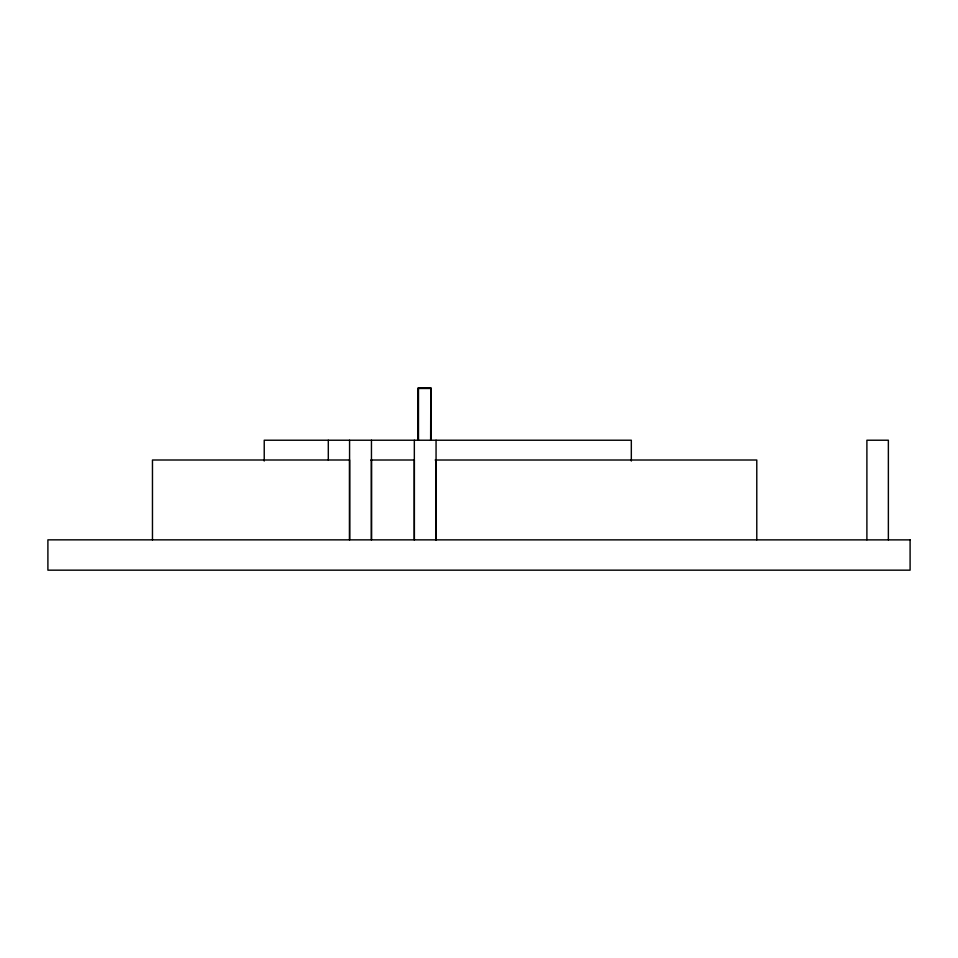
<?xml version="1.0" encoding="UTF-8"?>
<svg xmlns="http://www.w3.org/2000/svg" width="958" height="958" viewBox="0 0 958 958"><rect width="100%" height="100%" fill="white"/><g stroke="black" fill="none" stroke-linecap="round" stroke-linejoin="round"><path stroke-width="1.44" d="M152.466 539.869L152.466 460.008L349.574 459.996L349.574 539.845L349.574 440.225M371.453 460.008L371.453 539.845L371.453 440.225M436.058 460.008L436.058 539.845L436.058 440.225M756.784 539.869L756.784 460.008L435.171 460.02M430.633 388.469L417.808 388.469L417.808 440.225M370.854 460.02L414.335 460.008L414.335 539.845L414.335 440.225M910.1 539.881L47.9 539.845L47.9 570.166L910.1 570.166L910.1 539.845M888.365 539.845L888.365 440.225L866.894 440.225L866.894 539.845M631.322 461.038L631.322 440.225L264.228 440.225L264.228 461.038M431.004 440.225L431.004 387.834L418.478 387.834L418.478 440.225M430.633 440.225L430.801 388.229L417.999 388.229L417.999 440.225M328.307 440.225L328.307 459.996"/></g></svg>
